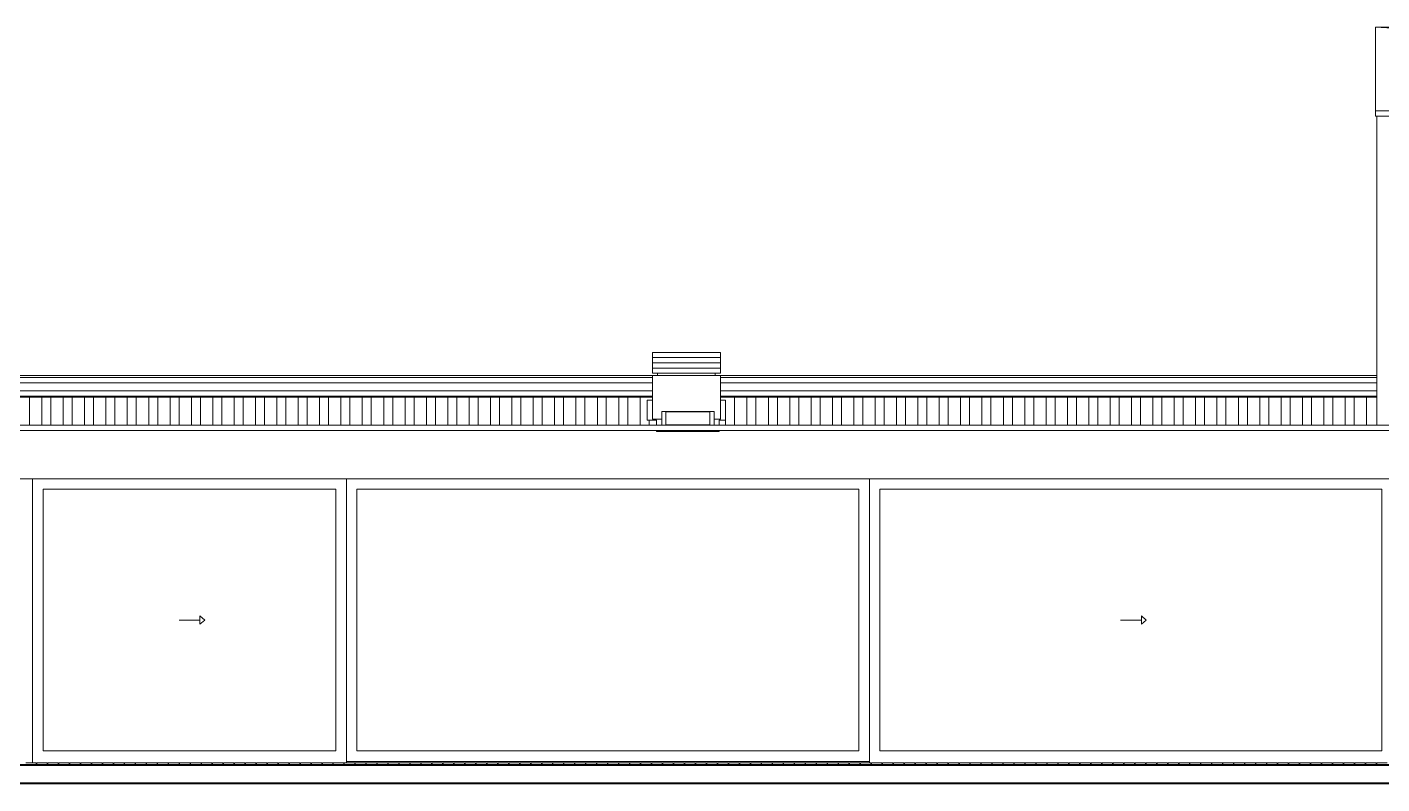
# Model space of a CAD drawing. Header units: inches. Extents: x 23 to 96, y 10 to 141.
# Drawn here: x 44.32 to 57.27, y 10.32 to 17.55 of the extents above; entities that cross this region are included whole.
import ezdxf

# ---------------------------------------------------------------- set-up
doc = ezdxf.new("R2010")
doc.units = ezdxf.units.IN
doc.header["$MEASUREMENT"] = 0
doc.layers.add('Cut', color=2, linetype='Continuous', lineweight=5)
doc.layers.add('View in second plane', color=253, linetype='Continuous', lineweight=0)

msp = doc.modelspace()

# ---------------------------------------------------------------- linework, layer by layer
at = {"layer": 'Cut'}
msp.add_line((31.225, 10.318), (75.525, 10.318), dxfattribs=at)
at = {"layer": 'View in second plane'}
for p, q in [((57.215, 17.547), (62.535, 17.547)), ((62.535, 17.547), (57.215, 17.547)), ((57.215, 17.547), (57.215, 16.695)), ((57.535, 17.527), (57.215, 17.547)), ((62.535, 16.746), (57.215, 16.746)), ((62.535, 16.695), (57.215, 16.695)), ((57.225, 16.695), (57.225, 13.746)), ((50.95, 14.44), (50.3, 14.44)), ((50.3, 14.24), (50.3, 14.44)), ((50.95, 14.39), (50.3, 14.39)), ((50.95, 14.24), (50.95, 14.44)), ((50.95, 14.34), (50.3, 14.34)), ((50.95, 14.29), (50.3, 14.29)), ((39.215, 14.22), (50.3, 14.22)), ((39.535, 14.2), (50.3, 14.2)), ((39.535, 14.15), (50.3, 14.15)), ((50.95, 14.24), (50.3, 14.24)), ((50.3, 14.22), (50.3, 13.801)), ((50.95, 14.22), (50.3, 14.22)), ((50.35, 14.22), (50.35, 14.24)), ((50.9, 14.22), (50.9, 14.24)), ((50.95, 14.22), (57.225, 14.22)), ((50.95, 14.22), (50.95, 13.801)), ((50.95, 14.2), (57.225, 14.2)), ((50.95, 14.15), (57.225, 14.15)), ((39.535, 14.072), (50.3, 14.072)), ((39.535, 14.022), (50.3, 14.022)), ((39.535, 14.012), (50.3, 14.012)), ((44.345, 13.746), (44.345, 14.012)), ((44.463, 13.746), (44.463, 14.012)), ((44.549, 13.746), (44.549, 14.012)), ((44.668, 13.746), (44.668, 14.012)), ((44.753, 13.746), (44.753, 14.012)), ((44.872, 13.746), (44.872, 14.012)), ((44.958, 13.746), (44.958, 14.012)), ((45.076, 13.746), (45.076, 14.012)), ((45.162, 13.746), (45.162, 14.012)), ((45.28, 13.746), (45.28, 14.012)), ((45.366, 13.746), (45.366, 14.012)), ((45.485, 13.746), (45.485, 14.012)), ((45.571, 13.746), (45.571, 14.012)), ((45.689, 13.746), (45.689, 14.012)), ((45.775, 13.746), (45.775, 14.012)), ((45.893, 13.746), (45.893, 14.012)), ((45.979, 13.746), (45.979, 14.012)), ((46.097, 13.746), (46.097, 14.012)), ((46.183, 13.746), (46.183, 14.012)), ((46.302, 13.746), (46.302, 14.012)), ((46.388, 13.746), (46.388, 14.012)), ((46.506, 13.746), (46.506, 14.012)), ((46.592, 13.746), (46.592, 14.012)), ((46.71, 13.746), (46.71, 14.012)), ((46.796, 13.746), (46.796, 14.012)), ((46.915, 13.746), (46.915, 14.012)), ((47.001, 13.746), (47.001, 14.012)), ((47.119, 13.746), (47.119, 14.012)), ((47.205, 13.746), (47.205, 14.012)), ((47.323, 13.746), (47.323, 14.012)), ((47.409, 13.746), (47.409, 14.012)), ((47.527, 13.746), (47.527, 14.012)), ((47.613, 13.746), (47.613, 14.012)), ((47.732, 13.746), (47.732, 14.012)), ((47.818, 13.746), (47.818, 14.012)), ((47.936, 13.746), (47.936, 14.012)), ((48.022, 13.746), (48.022, 14.012)), ((48.14, 13.746), (48.14, 14.012)), ((48.226, 13.746), (48.226, 14.012)), ((48.344, 13.746), (48.344, 14.012)), ((48.43, 13.746), (48.43, 14.012)), ((48.549, 13.746), (48.549, 14.012)), ((48.635, 13.746), (48.635, 14.012)), ((48.753, 13.746), (48.753, 14.012)), ((48.839, 13.746), (48.839, 14.012)), ((48.957, 13.746), (48.957, 14.012)), ((49.043, 13.746), (49.043, 14.012)), ((49.162, 13.746), (49.162, 14.012)), ((49.248, 13.746), (49.248, 14.012)), ((49.366, 13.746), (49.366, 14.012)), ((49.452, 13.746), (49.452, 14.012)), ((49.57, 13.746), (49.57, 14.012)), ((49.656, 13.746), (49.656, 14.012)), ((49.774, 13.746), (49.774, 14.012)), ((49.86, 13.746), (49.86, 14.012)), ((49.979, 13.746), (49.979, 14.012)), ((50.065, 13.746), (50.065, 14.012)), ((50.183, 13.746), (50.183, 14.012)), ((50.95, 14.072), (57.223, 14.072)), ((50.95, 14.022), (57.223, 14.022)), ((50.95, 14.012), (57.223, 14.012)), ((51.086, 13.746), (51.086, 14.012)), ((51.204, 13.746), (51.204, 14.012)), ((51.29, 13.746), (51.29, 14.012)), ((51.409, 13.746), (51.409, 14.012)), ((51.495, 13.746), (51.495, 14.012)), ((51.613, 13.746), (51.613, 14.012)), ((51.699, 13.746), (51.699, 14.012)), ((51.817, 13.746), (51.817, 14.012)), ((51.903, 13.746), (51.903, 14.012)), ((52.021, 13.746), (52.021, 14.012)), ((52.107, 13.746), (52.107, 14.012)), ((52.226, 13.746), (52.226, 14.012)), ((52.312, 13.746), (52.312, 14.012)), ((52.43, 13.746), (52.43, 14.012)), ((52.516, 13.746), (52.516, 14.012)), ((52.634, 13.746), (52.634, 14.012)), ((52.72, 13.746), (52.72, 14.012)), ((52.839, 13.746), (52.839, 14.012)), ((52.925, 13.746), (52.925, 14.012)), ((53.043, 13.746), (53.043, 14.012)), ((53.129, 13.746), (53.129, 14.012)), ((53.247, 13.746), (53.247, 14.012)), ((53.333, 13.746), (53.333, 14.012)), ((53.451, 13.746), (53.451, 14.012)), ((53.537, 13.746), (53.537, 14.012)), ((53.656, 13.746), (53.656, 14.012)), ((53.742, 13.746), (53.742, 14.012)), ((53.86, 13.746), (53.86, 14.012)), ((53.946, 13.746), (53.946, 14.012)), ((54.064, 13.746), (54.064, 14.012)), ((54.15, 13.746), (54.15, 14.012)), ((54.269, 13.746), (54.269, 14.012)), ((54.354, 13.746), (54.354, 14.012)), ((54.473, 13.746), (54.473, 14.012)), ((54.559, 13.746), (54.559, 14.012)), ((54.677, 13.746), (54.677, 14.012)), ((54.763, 13.746), (54.763, 14.012)), ((54.881, 13.746), (54.881, 14.012)), ((54.967, 13.746), (54.967, 14.012)), ((55.086, 13.746), (55.086, 14.012)), ((55.172, 13.746), (55.172, 14.012)), ((55.29, 13.746), (55.29, 14.012)), ((55.376, 13.746), (55.376, 14.012)), ((55.494, 13.746), (55.494, 14.012)), ((55.58, 13.746), (55.58, 14.012)), ((55.698, 13.746), (55.698, 14.012)), ((55.784, 13.746), (55.784, 14.012)), ((55.903, 13.746), (55.903, 14.012)), ((55.989, 13.746), (55.989, 14.012)), ((56.107, 13.746), (56.107, 14.012)), ((56.193, 13.746), (56.193, 14.012)), ((56.311, 13.746), (56.311, 14.012)), ((56.397, 13.746), (56.397, 14.012)), ((56.516, 13.746), (56.516, 14.012)), ((56.602, 13.746), (56.602, 14.012)), ((56.72, 13.746), (56.72, 14.012)), ((56.806, 13.746), (56.806, 14.012)), ((56.924, 13.746), (56.924, 14.012)), ((57.01, 13.746), (57.01, 14.012)), ((57.128, 13.746), (57.128, 14.012)), ((50.25, 13.982), (50.25, 13.791)), ((50.3, 13.982), (50.25, 13.982)), ((50.89, 13.874), (50.39, 13.874)), ((50.39, 13.746), (50.39, 13.874)), ((50.85, 13.872), (50.43, 13.872)), ((50.43, 13.747), (50.43, 13.872)), ((50.85, 13.747), (50.85, 13.872)), ((50.89, 13.746), (50.89, 13.874)), ((51, 13.982), (50.95, 13.982)), ((51, 13.982), (51, 13.791)), ((39.215, 13.746), (62.535, 13.746)), ((50.25, 13.791), (50.34, 13.791)), ((50.269, 13.746), (50.269, 13.791)), ((50.3, 13.801), (50.39, 13.801)), ((50.34, 13.746), (50.34, 13.791)), ((50.85, 13.747), (50.43, 13.747)), ((50.89, 13.801), (50.95, 13.801)), ((50.94, 13.746), (50.94, 13.791)), ((51, 13.791), (50.94, 13.791)), ((51, 13.746), (51, 13.791)), ((39.215, 13.695), (62.535, 13.695)), ((50.34, 13.685), (50.34, 13.695)), ((50.94, 13.685), (50.34, 13.685)), ((50.89, 13.695), (50.39, 13.695)), ((50.39, 13.695), (50.39, 13.695)), ((50.89, 13.695), (50.89, 13.695)), ((50.94, 13.685), (50.94, 13.695)), ((62.525, 13.233), (39.225, 13.233)), ((44.375, 13.233), (44.375, 10.518)), ((47.375, 13.233), (47.375, 10.518)), ((52.375, 13.233), (52.375, 10.518)), ((47.275, 13.133), (44.475, 13.133)), ((44.475, 13.133), (44.475, 10.633)), ((47.275, 13.133), (47.275, 10.633)), ((52.275, 13.133), (47.475, 13.133)), ((47.475, 13.133), (47.475, 10.633)), ((52.275, 13.133), (52.275, 10.633)), ((57.275, 13.133), (52.475, 13.133)), ((52.475, 13.133), (52.475, 10.633)), ((57.275, 13.133), (57.275, 10.633)), ((46.021, 11.883), (45.975, 11.922)), ((45.975, 11.844), (45.975, 11.922)), ((55.021, 11.883), (54.975, 11.922)), ((54.975, 11.844), (54.975, 11.922)), ((45.975, 11.883), (45.775, 11.883)), ((46.021, 11.883), (45.975, 11.844)), ((54.975, 11.883), (54.775, 11.883)), ((55.021, 11.883), (54.975, 11.844)), ((47.275, 10.633), (44.475, 10.633)), ((52.275, 10.633), (47.475, 10.633)), ((57.275, 10.633), (52.475, 10.633)), ((36.225, 10.503), (63.205, 10.503)), ((36.245, 10.493), (63.195, 10.493)), ((44.31, 10.518), (44.41, 10.518)), ((44.41, 10.503), (44.41, 10.518)), ((44.415, 10.518), (44.515, 10.518)), ((44.415, 10.503), (44.415, 10.518)), ((44.515, 10.503), (44.515, 10.518)), ((44.52, 10.518), (44.62, 10.518)), ((44.52, 10.503), (44.52, 10.518)), ((44.62, 10.503), (44.62, 10.518)), ((44.625, 10.518), (44.725, 10.518)), ((44.625, 10.503), (44.625, 10.518)), ((44.725, 10.503), (44.725, 10.518)), ((44.73, 10.518), (44.83, 10.518)), ((44.73, 10.503), (44.73, 10.518)), ((44.83, 10.503), (44.83, 10.518)), ((44.835, 10.518), (44.935, 10.518)), ((44.835, 10.503), (44.835, 10.518)), ((44.935, 10.503), (44.935, 10.518)), ((44.94, 10.518), (45.04, 10.518)), ((44.94, 10.503), (44.94, 10.518)), ((45.04, 10.503), (45.04, 10.518)), ((45.045, 10.518), (45.145, 10.518)), ((45.045, 10.518), (45.045, 10.503)), ((45.145, 10.503), (45.145, 10.518)), ((45.15, 10.518), (45.25, 10.518)), ((45.15, 10.503), (45.15, 10.518)), ((45.25, 10.503), (45.25, 10.518)), ((45.255, 10.518), (45.355, 10.518)), ((45.255, 10.503), (45.255, 10.518)), ((45.355, 10.503), (45.355, 10.518)), ((45.36, 10.518), (45.46, 10.518)), ((45.36, 10.503), (45.36, 10.518)), ((45.46, 10.503), (45.46, 10.518)), ((45.465, 10.518), (45.565, 10.518)), ((45.465, 10.503), (45.465, 10.518)), ((45.565, 10.503), (45.565, 10.518)), ((45.57, 10.518), (45.67, 10.518)), ((45.57, 10.503), (45.57, 10.518)), ((45.67, 10.503), (45.67, 10.518)), ((45.675, 10.518), (45.775, 10.518)), ((45.675, 10.503), (45.675, 10.518)), ((45.775, 10.503), (45.775, 10.518)), ((45.78, 10.518), (45.88, 10.518)), ((45.78, 10.503), (45.78, 10.518)), ((45.88, 10.503), (45.88, 10.518)), ((45.885, 10.518), (45.985, 10.518)), ((45.885, 10.503), (45.885, 10.518)), ((45.985, 10.503), (45.985, 10.518)), ((45.99, 10.518), (46.09, 10.518)), ((45.99, 10.503), (45.99, 10.518)), ((46.09, 10.503), (46.09, 10.518)), ((46.095, 10.518), (46.195, 10.518)), ((46.095, 10.503), (46.095, 10.518)), ((46.195, 10.503), (46.195, 10.518)), ((46.2, 10.518), (46.3, 10.518)), ((46.2, 10.518), (46.2, 10.503)), ((46.3, 10.503), (46.3, 10.518)), ((46.305, 10.518), (46.405, 10.518)), ((46.305, 10.503), (46.305, 10.518)), ((46.405, 10.503), (46.405, 10.518)), ((46.41, 10.518), (46.51, 10.518)), ((46.41, 10.503), (46.41, 10.518)), ((46.51, 10.503), (46.51, 10.518)), ((46.515, 10.518), (46.615, 10.518)), ((46.515, 10.503), (46.515, 10.518)), ((46.615, 10.503), (46.615, 10.518)), ((46.62, 10.518), (46.72, 10.518)), ((46.62, 10.503), (46.62, 10.518)), ((46.72, 10.503), (46.72, 10.518)), ((46.725, 10.518), (46.825, 10.518)), ((46.725, 10.503), (46.725, 10.518)), ((46.825, 10.503), (46.825, 10.518)), ((46.83, 10.518), (46.93, 10.518)), ((46.83, 10.503), (46.83, 10.518)), ((46.93, 10.503), (46.93, 10.518)), ((46.935, 10.518), (47.035, 10.518)), ((46.935, 10.503), (46.935, 10.518)), ((47.035, 10.503), (47.035, 10.518)), ((47.04, 10.518), (47.14, 10.518)), ((47.04, 10.503), (47.04, 10.518)), ((47.14, 10.503), (47.14, 10.518)), ((47.145, 10.518), (47.245, 10.518)), ((47.145, 10.503), (47.145, 10.518)), ((47.245, 10.503), (47.245, 10.518)), ((47.25, 10.518), (47.35, 10.518)), ((47.25, 10.503), (47.25, 10.518)), ((47.35, 10.503), (47.35, 10.518)), ((47.355, 10.518), (47.455, 10.518)), ((47.355, 10.518), (47.355, 10.503)), ((52.375, 10.533), (47.375, 10.533)), ((47.455, 10.503), (47.455, 10.518)), ((47.46, 10.518), (47.56, 10.518)), ((47.46, 10.503), (47.46, 10.518)), ((47.56, 10.503), (47.56, 10.518)), ((47.565, 10.518), (47.665, 10.518)), ((47.565, 10.503), (47.565, 10.518)), ((47.665, 10.503), (47.665, 10.518)), ((47.67, 10.518), (47.77, 10.518)), ((47.67, 10.503), (47.67, 10.518)), ((47.77, 10.503), (47.77, 10.518)), ((47.775, 10.518), (47.875, 10.518)), ((47.775, 10.503), (47.775, 10.518)), ((47.875, 10.503), (47.875, 10.518)), ((47.88, 10.518), (47.98, 10.518)), ((47.88, 10.503), (47.88, 10.518)), ((47.98, 10.503), (47.98, 10.518)), ((47.985, 10.518), (48.085, 10.518)), ((47.985, 10.503), (47.985, 10.518)), ((48.085, 10.503), (48.085, 10.518)), ((48.09, 10.518), (48.19, 10.518)), ((48.09, 10.503), (48.09, 10.518)), ((48.19, 10.503), (48.19, 10.518)), ((48.195, 10.518), (48.295, 10.518)), ((48.195, 10.503), (48.195, 10.518)), ((48.295, 10.503), (48.295, 10.518)), ((48.3, 10.518), (48.4, 10.518)), ((48.3, 10.503), (48.3, 10.518)), ((48.4, 10.503), (48.4, 10.518)), ((48.405, 10.518), (48.505, 10.518)), ((48.405, 10.503), (48.405, 10.518)), ((48.505, 10.503), (48.505, 10.518)), ((48.51, 10.518), (48.61, 10.518)), ((48.51, 10.518), (48.51, 10.503)), ((48.61, 10.503), (48.61, 10.518)), ((48.615, 10.518), (48.715, 10.518)), ((48.615, 10.503), (48.615, 10.518)), ((48.715, 10.503), (48.715, 10.518)), ((48.72, 10.518), (48.82, 10.518)), ((48.72, 10.503), (48.72, 10.518)), ((48.82, 10.503), (48.82, 10.518)), ((48.825, 10.518), (48.925, 10.518)), ((48.825, 10.503), (48.825, 10.518)), ((48.925, 10.503), (48.925, 10.518)), ((48.93, 10.518), (49.03, 10.518)), ((48.93, 10.503), (48.93, 10.518)), ((49.03, 10.503), (49.03, 10.518)), ((49.035, 10.518), (49.135, 10.518)), ((49.035, 10.503), (49.035, 10.518)), ((49.135, 10.503), (49.135, 10.518)), ((49.14, 10.518), (49.24, 10.518)), ((49.14, 10.503), (49.14, 10.518)), ((49.24, 10.503), (49.24, 10.518)), ((49.245, 10.518), (49.345, 10.518)), ((49.245, 10.503), (49.245, 10.518)), ((49.345, 10.503), (49.345, 10.518)), ((49.35, 10.518), (49.45, 10.518)), ((49.35, 10.503), (49.35, 10.518)), ((49.45, 10.503), (49.45, 10.518)), ((49.455, 10.518), (49.555, 10.518)), ((49.455, 10.503), (49.455, 10.518)), ((49.555, 10.503), (49.555, 10.518)), ((49.56, 10.518), (49.66, 10.518)), ((49.56, 10.503), (49.56, 10.518)), ((49.66, 10.503), (49.66, 10.518)), ((49.665, 10.518), (49.765, 10.518)), ((49.665, 10.518), (49.665, 10.503)), ((49.765, 10.503), (49.765, 10.518)), ((49.77, 10.518), (49.87, 10.518)), ((49.77, 10.503), (49.77, 10.518)), ((49.87, 10.503), (49.87, 10.518)), ((49.875, 10.518), (49.975, 10.518)), ((49.875, 10.503), (49.875, 10.518)), ((49.975, 10.503), (49.975, 10.518)), ((49.98, 10.518), (50.08, 10.518)), ((49.98, 10.503), (49.98, 10.518)), ((50.08, 10.503), (50.08, 10.518)), ((50.085, 10.518), (50.185, 10.518)), ((50.085, 10.503), (50.085, 10.518)), ((50.185, 10.503), (50.185, 10.518)), ((50.19, 10.518), (50.29, 10.518)), ((50.19, 10.503), (50.19, 10.518)), ((50.29, 10.503), (50.29, 10.518)), ((50.295, 10.518), (50.395, 10.518)), ((50.295, 10.503), (50.295, 10.518)), ((50.395, 10.503), (50.395, 10.518)), ((50.4, 10.518), (50.5, 10.518)), ((50.4, 10.503), (50.4, 10.518)), ((50.5, 10.503), (50.5, 10.518)), ((50.505, 10.518), (50.605, 10.518)), ((50.505, 10.503), (50.505, 10.518)), ((50.605, 10.503), (50.605, 10.518)), ((50.61, 10.518), (50.71, 10.518)), ((50.61, 10.503), (50.61, 10.518)), ((50.71, 10.503), (50.71, 10.518)), ((50.715, 10.518), (50.815, 10.518)), ((50.715, 10.503), (50.715, 10.518)), ((50.815, 10.503), (50.815, 10.518)), ((50.82, 10.518), (50.92, 10.518)), ((50.82, 10.518), (50.82, 10.503)), ((50.92, 10.503), (50.92, 10.518)), ((50.925, 10.518), (51.025, 10.518)), ((50.925, 10.503), (50.925, 10.518)), ((51.025, 10.503), (51.025, 10.518)), ((51.03, 10.518), (51.13, 10.518)), ((51.03, 10.503), (51.03, 10.518)), ((51.13, 10.503), (51.13, 10.518)), ((51.135, 10.518), (51.235, 10.518)), ((51.135, 10.503), (51.135, 10.518)), ((51.235, 10.503), (51.235, 10.518)), ((51.24, 10.518), (51.34, 10.518)), ((51.24, 10.503), (51.24, 10.518)), ((51.34, 10.503), (51.34, 10.518)), ((51.345, 10.518), (51.445, 10.518)), ((51.345, 10.503), (51.345, 10.518)), ((51.445, 10.503), (51.445, 10.518)), ((51.45, 10.518), (51.55, 10.518)), ((51.45, 10.503), (51.45, 10.518)), ((51.55, 10.503), (51.55, 10.518)), ((51.555, 10.518), (51.655, 10.518)), ((51.555, 10.503), (51.555, 10.518)), ((51.655, 10.503), (51.655, 10.518)), ((51.66, 10.518), (51.76, 10.518)), ((51.66, 10.503), (51.66, 10.518)), ((51.76, 10.503), (51.76, 10.518)), ((51.765, 10.518), (51.865, 10.518)), ((51.765, 10.503), (51.765, 10.518)), ((51.865, 10.503), (51.865, 10.518)), ((51.87, 10.518), (51.97, 10.518)), ((51.87, 10.503), (51.87, 10.518)), ((51.97, 10.503), (51.97, 10.518)), ((51.975, 10.518), (52.075, 10.518)), ((51.975, 10.518), (51.975, 10.503)), ((52.075, 10.503), (52.075, 10.518)), ((52.08, 10.518), (52.18, 10.518)), ((52.08, 10.503), (52.08, 10.518)), ((52.18, 10.503), (52.18, 10.518)), ((52.185, 10.518), (52.285, 10.518)), ((52.185, 10.503), (52.185, 10.518)), ((52.285, 10.503), (52.285, 10.518)), ((52.29, 10.518), (52.39, 10.518)), ((52.29, 10.503), (52.29, 10.518)), ((52.39, 10.503), (52.39, 10.518)), ((52.395, 10.518), (52.495, 10.518)), ((52.395, 10.503), (52.395, 10.518)), ((52.495, 10.503), (52.495, 10.518)), ((52.5, 10.518), (52.6, 10.518)), ((52.5, 10.503), (52.5, 10.518)), ((52.6, 10.503), (52.6, 10.518)), ((52.605, 10.518), (52.705, 10.518)), ((52.605, 10.503), (52.605, 10.518)), ((52.705, 10.503), (52.705, 10.518)), ((52.71, 10.518), (52.81, 10.518)), ((52.71, 10.503), (52.71, 10.518)), ((52.81, 10.503), (52.81, 10.518)), ((52.815, 10.518), (52.915, 10.518)), ((52.815, 10.503), (52.815, 10.518)), ((52.915, 10.503), (52.915, 10.518)), ((52.92, 10.518), (53.02, 10.518)), ((52.92, 10.503), (52.92, 10.518)), ((53.02, 10.503), (53.02, 10.518)), ((53.025, 10.518), (53.125, 10.518)), ((53.025, 10.503), (53.025, 10.518)), ((53.125, 10.503), (53.125, 10.518)), ((53.13, 10.518), (53.23, 10.518)), ((53.13, 10.518), (53.13, 10.503)), ((53.23, 10.503), (53.23, 10.518)), ((53.235, 10.518), (53.335, 10.518)), ((53.235, 10.503), (53.235, 10.518)), ((53.335, 10.503), (53.335, 10.518)), ((53.34, 10.518), (53.44, 10.518)), ((53.34, 10.503), (53.34, 10.518)), ((53.44, 10.503), (53.44, 10.518)), ((53.445, 10.518), (53.545, 10.518)), ((53.445, 10.503), (53.445, 10.518)), ((53.545, 10.503), (53.545, 10.518)), ((53.55, 10.518), (53.65, 10.518)), ((53.55, 10.503), (53.55, 10.518)), ((53.65, 10.503), (53.65, 10.518)), ((53.655, 10.518), (53.755, 10.518)), ((53.655, 10.503), (53.655, 10.518)), ((53.755, 10.503), (53.755, 10.518)), ((53.76, 10.518), (53.86, 10.518)), ((53.76, 10.503), (53.76, 10.518)), ((53.86, 10.503), (53.86, 10.518)), ((53.865, 10.518), (53.965, 10.518)), ((53.865, 10.503), (53.865, 10.518)), ((53.965, 10.503), (53.965, 10.518)), ((53.97, 10.518), (54.07, 10.518)), ((53.97, 10.503), (53.97, 10.518)), ((54.07, 10.503), (54.07, 10.518)), ((54.075, 10.518), (54.175, 10.518)), ((54.075, 10.503), (54.075, 10.518)), ((54.175, 10.503), (54.175, 10.518)), ((54.18, 10.518), (54.28, 10.518)), ((54.18, 10.503), (54.18, 10.518)), ((54.28, 10.503), (54.28, 10.518)), ((54.285, 10.518), (54.385, 10.518)), ((54.285, 10.518), (54.285, 10.503)), ((54.385, 10.503), (54.385, 10.518)), ((54.39, 10.518), (54.49, 10.518)), ((54.39, 10.503), (54.39, 10.518)), ((54.49, 10.503), (54.49, 10.518)), ((54.495, 10.518), (54.595, 10.518)), ((54.495, 10.503), (54.495, 10.518)), ((54.595, 10.503), (54.595, 10.518)), ((54.6, 10.518), (54.7, 10.518)), ((54.6, 10.503), (54.6, 10.518)), ((54.7, 10.503), (54.7, 10.518)), ((54.705, 10.518), (54.805, 10.518)), ((54.705, 10.503), (54.705, 10.518)), ((54.805, 10.503), (54.805, 10.518)), ((54.81, 10.518), (54.91, 10.518)), ((54.81, 10.503), (54.81, 10.518)), ((54.91, 10.503), (54.91, 10.518)), ((54.915, 10.518), (55.015, 10.518)), ((54.915, 10.503), (54.915, 10.518)), ((55.015, 10.503), (55.015, 10.518)), ((55.02, 10.518), (55.12, 10.518)), ((55.02, 10.503), (55.02, 10.518)), ((55.12, 10.503), (55.12, 10.518)), ((55.125, 10.518), (55.225, 10.518)), ((55.125, 10.503), (55.125, 10.518)), ((55.225, 10.503), (55.225, 10.518)), ((55.23, 10.518), (55.33, 10.518)), ((55.23, 10.503), (55.23, 10.518)), ((55.33, 10.503), (55.33, 10.518)), ((55.335, 10.518), (55.435, 10.518)), ((55.335, 10.503), (55.335, 10.518)), ((55.435, 10.503), (55.435, 10.518)), ((55.44, 10.518), (55.54, 10.518)), ((55.44, 10.518), (55.44, 10.503)), ((55.54, 10.503), (55.54, 10.518)), ((55.545, 10.518), (55.645, 10.518)), ((55.545, 10.503), (55.545, 10.518)), ((55.645, 10.503), (55.645, 10.518)), ((55.65, 10.518), (55.75, 10.518)), ((55.65, 10.503), (55.65, 10.518)), ((55.75, 10.503), (55.75, 10.518)), ((55.755, 10.518), (55.855, 10.518)), ((55.755, 10.503), (55.755, 10.518)), ((55.855, 10.503), (55.855, 10.518)), ((55.86, 10.518), (55.96, 10.518)), ((55.86, 10.503), (55.86, 10.518)), ((55.96, 10.503), (55.96, 10.518)), ((55.965, 10.518), (56.065, 10.518)), ((55.965, 10.503), (55.965, 10.518)), ((56.065, 10.503), (56.065, 10.518)), ((56.07, 10.518), (56.17, 10.518)), ((56.07, 10.503), (56.07, 10.518)), ((56.17, 10.503), (56.17, 10.518)), ((56.175, 10.518), (56.275, 10.518)), ((56.175, 10.503), (56.175, 10.518)), ((56.275, 10.503), (56.275, 10.518)), ((56.28, 10.518), (56.38, 10.518)), ((56.28, 10.503), (56.28, 10.518)), ((56.38, 10.503), (56.38, 10.518)), ((56.385, 10.518), (56.485, 10.518)), ((56.385, 10.503), (56.385, 10.518)), ((56.485, 10.503), (56.485, 10.518)), ((56.49, 10.518), (56.59, 10.518)), ((56.49, 10.503), (56.49, 10.518)), ((56.59, 10.503), (56.59, 10.518)), ((56.595, 10.518), (56.695, 10.518)), ((56.595, 10.518), (56.595, 10.503)), ((56.695, 10.503), (56.695, 10.518)), ((56.7, 10.518), (56.8, 10.518)), ((56.7, 10.503), (56.7, 10.518)), ((56.8, 10.503), (56.8, 10.518)), ((56.805, 10.518), (56.905, 10.518)), ((56.805, 10.503), (56.805, 10.518)), ((56.905, 10.503), (56.905, 10.518)), ((56.91, 10.518), (57.01, 10.518)), ((56.91, 10.503), (56.91, 10.518)), ((57.01, 10.503), (57.01, 10.518)), ((57.015, 10.518), (57.115, 10.518)), ((57.015, 10.503), (57.015, 10.518)), ((57.115, 10.503), (57.115, 10.518)), ((57.12, 10.518), (57.22, 10.518)), ((57.12, 10.503), (57.12, 10.518)), ((57.22, 10.503), (57.22, 10.518)), ((57.225, 10.518), (57.325, 10.518)), ((57.225, 10.503), (57.225, 10.518)), ((36.245, 10.328), (63.195, 10.328))]:
    msp.add_line(p, q, dxfattribs=at)

doc.saveas('drawing.dxf')
